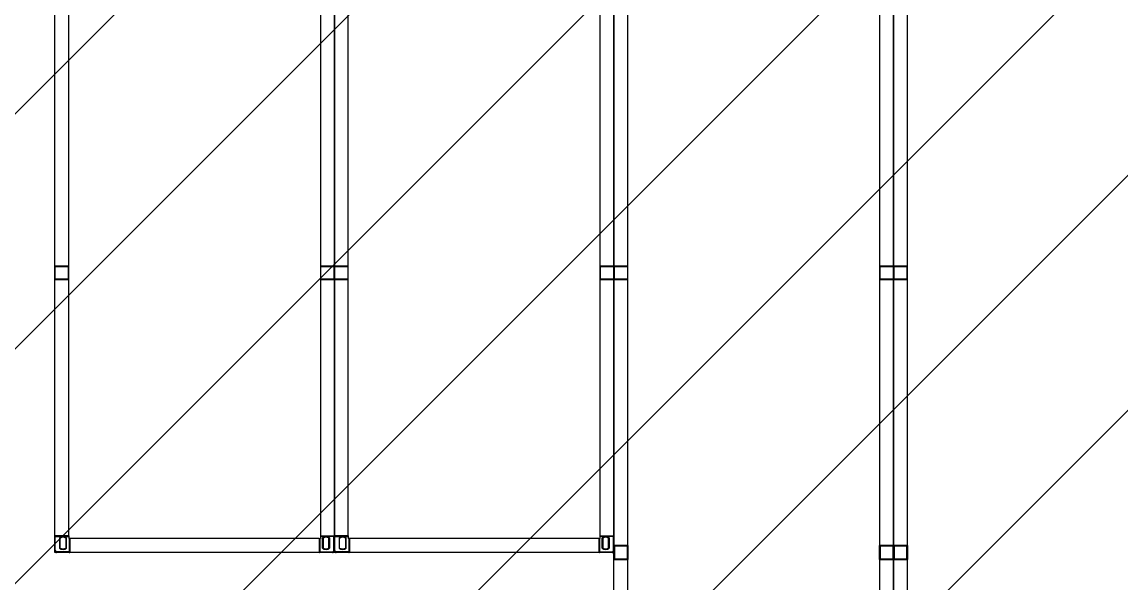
# Model space of a CAD drawing. Header units: millimetres. Extents: x 4133871 to 4440428, y -545651 to -495191.
# Drawn here: x 4199665 to 4200373, y -501463 to -501102 of the extents above; entities that cross this region are included whole.
import ezdxf

# ---------------------------------------------------------------- set-up
doc = ezdxf.new("R2010")
doc.units = ezdxf.units.MM
doc.header["$LTSCALE"] = 60
doc.layers.add('3', color=3, linetype='Continuous')

# ---------------------------------------------------------------- blocks, each defined once
blk = doc.blocks.new('KEY PLAN_NEW')
at = {"color": 253}
for p, q in [((-1220.86, -1848.38), (-1220.86, -1495.5)), ((-1166.86, -1495.5), (-1166.86, -1848.38)), ((-1160.86, -1848.38), (-1160.86, -1495.5)), ((-1340.86, -1728.38), (-1340.86, -1615.5)), ((-1286.86, -1615.5), (-1286.86, -1728.38)), ((-1280.86, -1728.38), (-1280.86, -1615.5)), ((-1226.86, -1615.5), (-1226.86, -1728.38)), ((-1343.86, -1670.44), (-1340.86, -1670.44)), ((-1343.86, -1670.44), (-1343.86, -1673.44)), ((-1343.74, -1673.32), (-1343.74, -1670.56)), ((-1343.74, -1673.32), (-1343.74, -1670.56)), ((-1343.74, -1670.56), (-1340.98, -1670.56)), ((-1340.98, -1670.56), (-1340.98, -1673.32)), ((-1340.86, -1673.44), (-1340.86, -1670.44)), ((-1286.86, -1670.44), (-1283.86, -1670.44)), ((-1286.86, -1670.44), (-1286.86, -1673.44)), ((-1286.74, -1673.32), (-1286.74, -1670.56)), ((-1286.74, -1673.32), (-1286.74, -1670.56)), ((-1286.74, -1670.56), (-1283.98, -1670.56)), ((-1283.98, -1670.56), (-1283.98, -1673.32)), ((-1283.86, -1670.44), (-1283.86, -1673.44)), ((-1283.86, -1670.44), (-1280.86, -1670.44)), ((-1283.74, -1673.32), (-1283.74, -1670.56)), ((-1283.74, -1670.56), (-1280.98, -1670.56)), ((-1280.98, -1670.56), (-1280.98, -1673.32)), ((-1280.98, -1670.56), (-1280.98, -1673.32)), ((-1280.86, -1673.44), (-1280.86, -1670.44)), ((-1226.86, -1670.44), (-1226.86, -1673.44)), ((-1226.86, -1670.44), (-1223.86, -1670.44)), ((-1226.74, -1673.32), (-1226.74, -1670.56)), ((-1226.74, -1670.56), (-1223.98, -1670.56)), ((-1223.98, -1670.56), (-1223.98, -1673.32)), ((-1223.98, -1670.56), (-1223.98, -1673.32)), ((-1223.86, -1673.44), (-1223.86, -1670.44)), ((-1223.86, -1670.44), (-1223.86, -1673.44)), ((-1223.86, -1670.44), (-1220.86, -1670.44)), ((-1223.74, -1673.32), (-1223.74, -1670.56)), ((-1223.74, -1670.56), (-1220.98, -1670.56)), ((-1220.98, -1670.56), (-1220.98, -1673.32)), ((-1220.98, -1670.56), (-1220.98, -1673.32)), ((-1220.86, -1673.44), (-1220.86, -1670.44)), ((-1166.86, -1670.44), (-1166.86, -1673.44)), ((-1166.86, -1670.44), (-1163.86, -1670.44)), ((-1166.74, -1673.32), (-1166.74, -1670.56)), ((-1166.74, -1670.56), (-1163.98, -1670.56)), ((-1163.98, -1670.56), (-1163.98, -1673.32)), ((-1163.98, -1670.56), (-1163.98, -1673.32)), ((-1163.86, -1673.44), (-1163.86, -1670.44)), ((-1163.86, -1670.44), (-1163.86, -1673.44)), ((-1163.86, -1670.44), (-1160.86, -1670.44)), ((-1163.74, -1673.32), (-1163.74, -1670.56)), ((-1163.74, -1670.56), (-1160.98, -1670.56)), ((-1160.98, -1670.56), (-1160.98, -1673.32)), ((-1160.98, -1670.56), (-1160.98, -1673.32)), ((-1160.86, -1673.44), (-1160.86, -1670.44)), ((-1340.86, -1673.44), (-1343.86, -1673.44)), ((-1340.98, -1673.32), (-1343.74, -1673.32)), ((-1283.86, -1673.44), (-1286.86, -1673.44)), ((-1283.98, -1673.32), (-1286.74, -1673.32)), ((-1280.86, -1673.44), (-1283.86, -1673.44)), ((-1280.98, -1673.32), (-1283.74, -1673.32)), ((-1223.86, -1673.44), (-1226.86, -1673.44)), ((-1223.98, -1673.32), (-1226.74, -1673.32)), ((-1220.86, -1673.44), (-1223.86, -1673.44)), ((-1220.98, -1673.32), (-1223.74, -1673.32)), ((-1163.86, -1673.44), (-1166.86, -1673.44)), ((-1163.98, -1673.32), (-1166.74, -1673.32)), ((-1160.86, -1673.44), (-1163.86, -1673.44)), ((-1160.98, -1673.32), (-1163.74, -1673.32)), ((-1340.86, -1728.38), (-1340.86, -1728.94)), ((-1286.86, -1728.38), (-1286.86, -1728.94)), ((-1280.86, -1728.38), (-1280.86, -1728.94)), ((-1226.86, -1728.38), (-1226.86, -1728.94)), ((-1340.62, -1728.94), (-1340.86, -1728.94)), ((-1287.1, -1728.94), (-1340.62, -1728.94)), ((-1287.1, -1728.94), (-1286.86, -1728.94)), ((-1280.62, -1728.94), (-1280.86, -1728.94)), ((-1227.1, -1728.94), (-1280.62, -1728.94)), ((-1227.1, -1728.94), (-1226.86, -1728.94)), ((-1223.86, -1733.44), (-1223.86, -1730.44)), ((-1220.86, -1730.44), (-1223.86, -1730.44)), ((-1220.98, -1730.56), (-1223.74, -1730.56)), ((-1223.74, -1730.56), (-1223.74, -1733.32)), ((-1220.98, -1733.32), (-1220.98, -1730.56)), ((-1220.98, -1733.32), (-1220.98, -1730.56)), ((-1220.86, -1730.44), (-1220.86, -1733.44)), ((-1166.86, -1733.44), (-1166.86, -1730.44)), ((-1163.86, -1730.44), (-1166.86, -1730.44)), ((-1163.98, -1730.56), (-1166.74, -1730.56)), ((-1166.74, -1730.56), (-1166.74, -1733.32)), ((-1163.98, -1733.32), (-1163.98, -1730.56)), ((-1163.98, -1733.32), (-1163.98, -1730.56)), ((-1163.86, -1730.44), (-1163.86, -1733.44)), ((-1163.86, -1733.44), (-1163.86, -1730.44)), ((-1160.86, -1730.44), (-1163.86, -1730.44)), ((-1160.98, -1730.56), (-1163.74, -1730.56)), ((-1163.74, -1730.56), (-1163.74, -1733.32)), ((-1160.98, -1733.32), (-1160.98, -1730.56)), ((-1160.98, -1733.32), (-1160.98, -1730.56)), ((-1160.86, -1730.44), (-1160.86, -1733.44)), ((-1223.74, -1733.32), (-1220.98, -1733.32)), ((-1166.74, -1733.32), (-1163.98, -1733.32)), ((-1163.74, -1733.32), (-1160.98, -1733.32)), ((-1223.86, -1733.44), (-1220.86, -1733.44)), ((-1166.86, -1733.44), (-1163.86, -1733.44)), ((-1163.86, -1733.44), (-1160.86, -1733.44))]:
    blk.add_line(p, q, dxfattribs=at)
at = {"color": 253, "linetype": 'Continuous'}
for p, q in [((-1340.86, -1728.38), (-1343.86, -1728.38)), ((-1343.74, -1728.5), (-1343.86, -1728.5)), ((-1343.74, -1728.38), (-1343.74, -1728.5)), ((-1343.74, -1728.5), (-1340.86, -1728.5)), ((-1343.74, -1731.53), (-1343.74, -1728.5)), ((-1286.86, -1728.38), (-1283.86, -1728.38)), ((-1283.98, -1728.5), (-1286.86, -1728.5)), ((-1283.98, -1728.38), (-1283.98, -1728.5)), ((-1283.98, -1728.5), (-1283.86, -1728.5)), ((-1283.98, -1731.53), (-1283.98, -1728.5)), ((-1280.86, -1728.38), (-1283.86, -1728.38)), ((-1283.74, -1728.5), (-1283.86, -1728.5)), ((-1283.74, -1728.38), (-1283.74, -1728.5)), ((-1283.74, -1728.5), (-1280.86, -1728.5)), ((-1283.74, -1731.53), (-1283.74, -1728.5)), ((-1226.86, -1728.38), (-1223.86, -1728.38)), ((-1223.98, -1728.5), (-1226.86, -1728.5)), ((-1223.98, -1728.38), (-1223.98, -1728.5)), ((-1223.98, -1728.5), (-1223.86, -1728.5)), ((-1223.98, -1731.53), (-1223.98, -1728.5)), ((-1342.84, -1728.78), (-1342.84, -1731.04)), ((-1342.72, -1730.98), (-1342.72, -1728.85)), ((-1341.45, -1728.85), (-1341.45, -1730.98)), ((-1341.33, -1731.04), (-1341.33, -1728.78)), ((-1340.74, -1728.94), (-1340.74, -1731.82)), ((-1340.62, -1728.94), (-1340.62, -1731.94)), ((-1287.1, -1728.94), (-1287.1, -1731.94)), ((-1286.98, -1728.94), (-1286.98, -1731.82)), ((-1286.4, -1731.04), (-1286.4, -1728.78)), ((-1286.28, -1728.85), (-1286.28, -1730.98)), ((-1285.01, -1730.98), (-1285.01, -1728.85)), ((-1284.89, -1728.78), (-1284.89, -1731.04)), ((-1282.84, -1728.78), (-1282.84, -1731.04)), ((-1282.72, -1730.98), (-1282.72, -1728.85)), ((-1281.45, -1728.85), (-1281.45, -1730.98)), ((-1281.33, -1731.04), (-1281.33, -1728.78)), ((-1280.74, -1728.94), (-1280.74, -1731.82)), ((-1280.62, -1728.94), (-1280.62, -1731.94)), ((-1227.1, -1728.94), (-1227.1, -1731.94)), ((-1226.98, -1728.94), (-1226.98, -1731.82)), ((-1226.4, -1731.04), (-1226.4, -1728.78)), ((-1226.28, -1728.85), (-1226.28, -1730.98)), ((-1225.01, -1730.98), (-1225.01, -1728.85)), ((-1224.89, -1728.78), (-1224.89, -1731.04)), ((-1343.74, -1731.53), (-1343.86, -1731.53)), ((-1343.74, -1731.82), (-1343.74, -1731.82)), ((-1343.74, -1731.82), (-1343.74, -1731.82)), ((-1343.45, -1731.82), (-1343.45, -1731.94)), ((-1340.74, -1731.82), (-1343.45, -1731.82)), ((-1340.74, -1731.94), (-1340.74, -1731.82)), ((-1340.62, -1731.82), (-1340.74, -1731.82)), ((-1287.1, -1731.82), (-1286.98, -1731.82)), ((-1286.98, -1731.94), (-1286.98, -1731.82)), ((-1286.98, -1731.82), (-1284.27, -1731.82)), ((-1284.27, -1731.82), (-1284.27, -1731.94)), ((-1283.98, -1731.53), (-1283.86, -1731.53)), ((-1283.98, -1731.82), (-1283.98, -1731.82)), ((-1283.98, -1731.82), (-1283.98, -1731.82)), ((-1283.74, -1731.53), (-1283.86, -1731.53)), ((-1283.74, -1731.82), (-1283.74, -1731.82)), ((-1283.74, -1731.82), (-1283.74, -1731.82)), ((-1283.45, -1731.82), (-1283.45, -1731.94)), ((-1280.74, -1731.82), (-1283.45, -1731.82)), ((-1280.74, -1731.94), (-1280.74, -1731.82)), ((-1280.62, -1731.82), (-1280.74, -1731.82)), ((-1227.1, -1731.82), (-1226.98, -1731.82)), ((-1226.98, -1731.94), (-1226.98, -1731.82)), ((-1226.98, -1731.82), (-1224.27, -1731.82)), ((-1224.27, -1731.82), (-1224.27, -1731.94)), ((-1223.98, -1731.53), (-1223.86, -1731.53)), ((-1223.98, -1731.82), (-1223.98, -1731.82)), ((-1223.98, -1731.82), (-1223.98, -1731.82))]:
    blk.add_line(p, q, dxfattribs=at)
at = {"color": 253}
for points in [[(-1223.86, -1491.94), (-1163.86, -1491.94), (-1163.86, -1851.94), (-1223.86, -1851.94)], [(-1163.86, -1491.94), (-1103.86, -1491.94), (-1103.86, -1851.94), (-1163.86, -1851.94)], [(-1283.86, -1731.94), (-1343.86, -1731.94), (-1343.86, -1611.94), (-1283.86, -1611.94)], [(-1283.86, -1611.94), (-1223.86, -1611.94), (-1223.86, -1731.94), (-1283.86, -1731.94)]]:
    blk.add_lwpolyline(points, close=True, dxfattribs=at)
at = {"color": 253, "linetype": 'Continuous'}
for centre, radius, start, end in [((-1343.74, -1728.5), 0.12, 90, 180), ((-1342.08, -1729.91), 1.36, 56.2792, 123.7208), ((-1342.08, -1729.91), 1.24, 59.1964, 120.8036), ((-1285.64, -1729.91), 1.36, 56.2792, 123.7208), ((-1285.64, -1729.91), 1.24, 59.1964, 120.8036), ((-1283.98, -1728.5), 0.12, 0, 90), ((-1283.74, -1728.5), 0.12, 90, 180), ((-1282.08, -1729.91), 1.36, 56.2792, 123.7208), ((-1282.08, -1729.91), 1.24, 59.1964, 120.8036), ((-1225.64, -1729.91), 1.36, 56.2792, 123.7208), ((-1225.64, -1729.91), 1.24, 59.1964, 120.8036), ((-1223.98, -1728.5), 0.12, 0, 90), ((-1342.08, -1729.91), 1.24, 239.1964, 300.8036), ((-1285.64, -1729.91), 1.24, 239.1964, 300.8036), ((-1282.08, -1729.91), 1.24, 239.1964, 300.8036), ((-1225.64, -1729.91), 1.24, 239.1964, 300.8036), ((-1343.45, -1731.53), 0.41, 180, 270), ((-1343.45, -1731.53), 0.29, 180, 270), ((-1342.08, -1729.91), 1.36, 236.2792, 303.7208), ((-1340.74, -1731.82), 0.12, 270, 0), ((-1286.98, -1731.82), 0.12, 180, 270), ((-1285.64, -1729.91), 1.36, 236.2792, 303.7208), ((-1284.27, -1731.53), 0.41, 270, 0), ((-1284.27, -1731.53), 0.29, 270, 0), ((-1283.45, -1731.53), 0.41, 180, 270), ((-1283.45, -1731.53), 0.29, 180, 270), ((-1282.08, -1729.91), 1.36, 236.2792, 303.7208), ((-1280.74, -1731.82), 0.12, 270, 0), ((-1226.98, -1731.82), 0.12, 180, 270), ((-1225.64, -1729.91), 1.36, 236.2792, 303.7208), ((-1224.27, -1731.53), 0.41, 270, 0), ((-1224.27, -1731.53), 0.29, 270, 0)]:
    blk.add_arc(centre, radius, start, end, dxfattribs=at)
for points, knots in [([(-1342.84, -1728.78), (-1342.84, -1728.78, 46), (-1342.84, -1728.78, 46), (-1342.83, -1728.78, 46), (-1342.83, -1728.78, 46), (-1342.83, -1728.78, 46), (-1342.83, -1728.79, 46), (-1342.83, -1728.79, 46), (-1342.82, -1728.79, 46), (-1342.82, -1728.79, 46), (-1342.81, -1728.8, 46), (-1342.81, -1728.8, 46), (-1342.8, -1728.8, 46), (-1342.8, -1728.8, 46), (-1342.8, -1728.8, 46), (-1342.8, -1728.8, 46), (-1342.79, -1728.81, 46), (-1342.79, -1728.81, 46), (-1342.79, -1728.81, 46), (-1342.79, -1728.81, 46), (-1342.78, -1728.81, 46), (-1342.78, -1728.82, 46), (-1342.77, -1728.82, 46), (-1342.77, -1728.82, 46), (-1342.76, -1728.82, 46), (-1342.76, -1728.82, 46), (-1342.76, -1728.82, 46), (-1342.76, -1728.82, 46), (-1342.76, -1728.83, 46), (-1342.76, -1728.83, 46), (-1342.75, -1728.83, 46), (-1342.75, -1728.83, 46), (-1342.74, -1728.83, 46), (-1342.74, -1728.83, 46), (-1342.74, -1728.84, 46), (-1342.74, -1728.84, 46), (-1342.74, -1728.84, 46), (-1342.74, -1728.84, 46), (-1342.73, -1728.84, 46), (-1342.73, -1728.84, 46), (-1342.73, -1728.84, 46), (-1342.73, -1728.84, 46), (-1342.73, -1728.84, 46), (-1342.72, -1728.84, 46), (-1342.72, -1728.85, 46), (-1342.72, -1728.85, 46), (-1342.72, -1728.85, 46), (-1342.72, -1728.85, 46), (-1342.72, -1728.85, 46), (-1342.72, -1728.85, 46), (-1342.72, -1728.85, 46), (-1342.72, -1728.85, 46), (-1342.72, -1728.85, 46), (-1342.72, -1728.85, 46)], [0, 0, 0, 0, 0.00782, 0.00782, 0.015639, 0.031279, 0.031279, 0.062557, 0.062557, 0.125114, 0.125114, 0.187671, 0.187671, 0.21895, 0.21895, 0.234589, 0.234589, 0.250228, 0.250228, 0.312785, 0.312785, 0.375342, 0.375342, 0.437899, 0.437899, 0.453538, 0.453538, 0.469178, 0.469178, 0.500456, 0.500456, 0.563013, 0.563013, 0.62557, 0.62557, 0.641209, 0.641209, 0.656849, 0.656849, 0.688127, 0.688127, 0.750684, 0.750684, 0.813241, 0.813241, 0.828881, 0.828881, 0.84452, 0.84452, 0.875798, 0.875798, 0.938355, 1, 1, 1, 1]), ([(-1342.84, -1731.04), (-1342.84, -1731.04, 46), (-1342.84, -1731.04, 46), (-1342.83, -1731.04, 46), (-1342.83, -1731.04, 46), (-1342.83, -1731.04, 46), (-1342.83, -1731.04, 46), (-1342.83, -1731.04, 46), (-1342.82, -1731.04, 46), (-1342.82, -1731.03, 46), (-1342.81, -1731.03, 46), (-1342.81, -1731.03, 46), (-1342.8, -1731.03, 46), (-1342.8, -1731.03, 46), (-1342.8, -1731.02, 46), (-1342.8, -1731.02, 46), (-1342.79, -1731.02, 46), (-1342.79, -1731.02, 46), (-1342.79, -1731.02, 46), (-1342.79, -1731.02, 46), (-1342.78, -1731.01, 46), (-1342.78, -1731.01, 46), (-1342.77, -1731.01, 46), (-1342.77, -1731.01, 46), (-1342.76, -1731, 46), (-1342.76, -1731, 46), (-1342.76, -1731, 46), (-1342.76, -1731, 46), (-1342.76, -1731, 46), (-1342.76, -1731, 46), (-1342.75, -1731, 46), (-1342.75, -1731, 46), (-1342.74, -1730.99, 46), (-1342.74, -1730.99, 46), (-1342.74, -1730.99, 46), (-1342.74, -1730.99, 46), (-1342.74, -1730.99, 46), (-1342.74, -1730.99, 46), (-1342.73, -1730.99, 46), (-1342.73, -1730.99, 46), (-1342.73, -1730.99, 46), (-1342.73, -1730.99, 46), (-1342.73, -1730.98, 46), (-1342.72, -1730.98, 46), (-1342.72, -1730.98, 46), (-1342.72, -1730.98, 46), (-1342.72, -1730.98, 46), (-1342.72, -1730.98, 46), (-1342.72, -1730.98, 46), (-1342.72, -1730.98, 46), (-1342.72, -1730.98, 46), (-1342.72, -1730.98, 46), (-1342.72, -1730.98, 46), (-1342.72, -1730.98, 46)], [0, 0, 0, 0, 0.00782, 0.00782, 0.015639, 0.031279, 0.031279, 0.062557, 0.062557, 0.125114, 0.125114, 0.187671, 0.187671, 0.21895, 0.21895, 0.234589, 0.234589, 0.250228, 0.250228, 0.312785, 0.312785, 0.375342, 0.375342, 0.437899, 0.437899, 0.453538, 0.453538, 0.469178, 0.469178, 0.500456, 0.500456, 0.563013, 0.563013, 0.62557, 0.62557, 0.641209, 0.641209, 0.656849, 0.656849, 0.688127, 0.688127, 0.750684, 0.750684, 0.813241, 0.813241, 0.828881, 0.828881, 0.84452, 0.84452, 0.875798, 0.875798, 0.938355, 1, 1, 1, 1]), ([(-1341.45, -1728.85), (-1341.45, -1728.85, 46), (-1341.45, -1728.85, 46), (-1341.45, -1728.85, 46), (-1341.44, -1728.85, 46), (-1341.44, -1728.85, 46), (-1341.44, -1728.85, 46), (-1341.44, -1728.85, 46), (-1341.44, -1728.85, 46), (-1341.44, -1728.85, 46), (-1341.44, -1728.84, 46), (-1341.44, -1728.84, 46), (-1341.43, -1728.84, 46), (-1341.43, -1728.84, 46), (-1341.43, -1728.84, 46), (-1341.43, -1728.84, 46), (-1341.43, -1728.84, 46), (-1341.43, -1728.84, 46), (-1341.43, -1728.84, 46), (-1341.43, -1728.84, 46), (-1341.42, -1728.83, 46), (-1341.42, -1728.83, 46), (-1341.41, -1728.83, 46), (-1341.41, -1728.83, 46), (-1341.41, -1728.83, 46), (-1341.41, -1728.83, 46), (-1341.4, -1728.82, 46), (-1341.4, -1728.82, 46), (-1341.4, -1728.82, 46), (-1341.4, -1728.82, 46), (-1341.4, -1728.82, 46), (-1341.39, -1728.82, 46), (-1341.39, -1728.82, 46), (-1341.38, -1728.81, 46), (-1341.38, -1728.81, 46), (-1341.37, -1728.81, 46), (-1341.37, -1728.81, 46), (-1341.37, -1728.81, 46), (-1341.37, -1728.8, 46), (-1341.37, -1728.8, 46), (-1341.36, -1728.8, 46), (-1341.36, -1728.8, 46), (-1341.36, -1728.8, 46), (-1341.35, -1728.8, 46), (-1341.35, -1728.79, 46), (-1341.34, -1728.79, 46), (-1341.34, -1728.79, 46), (-1341.33, -1728.79, 46), (-1341.33, -1728.78, 46), (-1341.33, -1728.78, 46), (-1341.33, -1728.78, 46), (-1341.33, -1728.78, 46), (-1341.33, -1728.78, 46), (-1341.33, -1728.78, 46)], [0, 0, 0, 0, 0.06206, 0.12459, 0.12459, 0.155854, 0.155854, 0.171487, 0.171487, 0.187119, 0.187119, 0.249648, 0.249648, 0.312178, 0.312178, 0.343442, 0.343442, 0.359075, 0.359075, 0.374707, 0.374707, 0.437236, 0.437236, 0.499766, 0.499766, 0.53103, 0.53103, 0.546663, 0.546663, 0.562295, 0.562295, 0.624824, 0.624824, 0.687353, 0.687353, 0.749883, 0.749883, 0.765515, 0.765515, 0.781147, 0.781147, 0.812412, 0.812412, 0.874941, 0.874941, 0.937471, 0.937471, 0.968735, 0.968735, 0.984368, 0.992184, 0.992184, 1, 1, 1, 1]), ([(-1341.45, -1730.98), (-1341.45, -1730.98, 46), (-1341.45, -1730.98, 46), (-1341.45, -1730.98, 46), (-1341.44, -1730.98, 46), (-1341.44, -1730.98, 46), (-1341.44, -1730.98, 46), (-1341.44, -1730.98, 46), (-1341.44, -1730.98, 46), (-1341.44, -1730.98, 46), (-1341.44, -1730.98, 46), (-1341.44, -1730.98, 46), (-1341.43, -1730.99, 46), (-1341.43, -1730.99, 46), (-1341.43, -1730.99, 46), (-1341.43, -1730.99, 46), (-1341.43, -1730.99, 46), (-1341.43, -1730.99, 46), (-1341.43, -1730.99, 46), (-1341.43, -1730.99, 46), (-1341.42, -1730.99, 46), (-1341.42, -1730.99, 46), (-1341.41, -1731, 46), (-1341.41, -1731, 46), (-1341.41, -1731, 46), (-1341.41, -1731, 46), (-1341.4, -1731, 46), (-1341.4, -1731, 46), (-1341.4, -1731, 46), (-1341.4, -1731, 46), (-1341.4, -1731.01, 46), (-1341.39, -1731.01, 46), (-1341.39, -1731.01, 46), (-1341.38, -1731.01, 46), (-1341.38, -1731.02, 46), (-1341.37, -1731.02, 46), (-1341.37, -1731.02, 46), (-1341.37, -1731.02, 46), (-1341.37, -1731.02, 46), (-1341.37, -1731.02, 46), (-1341.36, -1731.03, 46), (-1341.36, -1731.03, 46), (-1341.36, -1731.03, 46), (-1341.35, -1731.03, 46), (-1341.35, -1731.03, 46), (-1341.34, -1731.04, 46), (-1341.34, -1731.04, 46), (-1341.33, -1731.04, 46), (-1341.33, -1731.04, 46), (-1341.33, -1731.04, 46), (-1341.33, -1731.04, 46), (-1341.33, -1731.04, 46), (-1341.33, -1731.04, 46), (-1341.33, -1731.04, 46)], [0, 0, 0, 0, 0.06206, 0.12459, 0.12459, 0.155854, 0.155854, 0.171487, 0.171487, 0.187119, 0.187119, 0.249648, 0.249648, 0.312178, 0.312178, 0.343442, 0.343442, 0.359075, 0.359075, 0.374707, 0.374707, 0.437236, 0.437236, 0.499766, 0.499766, 0.53103, 0.53103, 0.546663, 0.546663, 0.562295, 0.562295, 0.624824, 0.624824, 0.687353, 0.687353, 0.749883, 0.749883, 0.765515, 0.765515, 0.781147, 0.781147, 0.812412, 0.812412, 0.874941, 0.874941, 0.937471, 0.937471, 0.968735, 0.968735, 0.984368, 0.992184, 0.992184, 1, 1, 1, 1]), ([(-1286.28, -1728.85), (-1286.28, -1728.85, 46), (-1286.28, -1728.85, 46), (-1286.28, -1728.85, 46), (-1286.28, -1728.85, 46), (-1286.28, -1728.85, 46), (-1286.28, -1728.85, 46), (-1286.28, -1728.85, 46), (-1286.28, -1728.85, 46), (-1286.28, -1728.85, 46), (-1286.28, -1728.84, 46), (-1286.29, -1728.84, 46), (-1286.29, -1728.84, 46), (-1286.29, -1728.84, 46), (-1286.29, -1728.84, 46), (-1286.29, -1728.84, 46), (-1286.3, -1728.84, 46), (-1286.3, -1728.84, 46), (-1286.3, -1728.84, 46), (-1286.3, -1728.84, 46), (-1286.3, -1728.83, 46), (-1286.3, -1728.83, 46), (-1286.31, -1728.83, 46), (-1286.31, -1728.83, 46), (-1286.32, -1728.83, 46), (-1286.32, -1728.83, 46), (-1286.32, -1728.82, 46), (-1286.32, -1728.82, 46), (-1286.32, -1728.82, 46), (-1286.32, -1728.82, 46), (-1286.33, -1728.82, 46), (-1286.33, -1728.82, 46), (-1286.34, -1728.82, 46), (-1286.34, -1728.81, 46), (-1286.35, -1728.81, 46), (-1286.35, -1728.81, 46), (-1286.35, -1728.81, 46), (-1286.35, -1728.81, 46), (-1286.36, -1728.8, 46), (-1286.36, -1728.8, 46), (-1286.36, -1728.8, 46), (-1286.36, -1728.8, 46), (-1286.37, -1728.8, 46), (-1286.37, -1728.8, 46), (-1286.38, -1728.79, 46), (-1286.38, -1728.79, 46), (-1286.39, -1728.79, 46), (-1286.39, -1728.79, 46), (-1286.39, -1728.78, 46), (-1286.39, -1728.78, 46), (-1286.39, -1728.78, 46), (-1286.4, -1728.78, 46), (-1286.4, -1728.78, 46), (-1286.4, -1728.78, 46)], [0, 0, 0, 0, 0.06206, 0.12459, 0.12459, 0.155854, 0.155854, 0.171487, 0.171487, 0.187119, 0.187119, 0.249648, 0.249648, 0.312178, 0.312178, 0.343442, 0.343442, 0.359075, 0.359075, 0.374707, 0.374707, 0.437236, 0.437236, 0.499766, 0.499766, 0.53103, 0.53103, 0.546663, 0.546663, 0.562295, 0.562295, 0.624824, 0.624824, 0.687353, 0.687353, 0.749883, 0.749883, 0.765515, 0.765515, 0.781147, 0.781147, 0.812412, 0.812412, 0.874941, 0.874941, 0.937471, 0.937471, 0.968735, 0.968735, 0.984368, 0.992184, 0.992184, 1, 1, 1, 1]), ([(-1286.28, -1730.98), (-1286.28, -1730.98, 46), (-1286.28, -1730.98, 46), (-1286.28, -1730.98, 46), (-1286.28, -1730.98, 46), (-1286.28, -1730.98, 46), (-1286.28, -1730.98, 46), (-1286.28, -1730.98, 46), (-1286.28, -1730.98, 46), (-1286.28, -1730.98, 46), (-1286.28, -1730.98, 46), (-1286.29, -1730.98, 46), (-1286.29, -1730.99, 46), (-1286.29, -1730.99, 46), (-1286.29, -1730.99, 46), (-1286.29, -1730.99, 46), (-1286.3, -1730.99, 46), (-1286.3, -1730.99, 46), (-1286.3, -1730.99, 46), (-1286.3, -1730.99, 46), (-1286.3, -1730.99, 46), (-1286.3, -1730.99, 46), (-1286.31, -1731, 46), (-1286.31, -1731, 46), (-1286.32, -1731, 46), (-1286.32, -1731, 46), (-1286.32, -1731, 46), (-1286.32, -1731, 46), (-1286.32, -1731, 46), (-1286.32, -1731, 46), (-1286.33, -1731.01, 46), (-1286.33, -1731.01, 46), (-1286.34, -1731.01, 46), (-1286.34, -1731.01, 46), (-1286.35, -1731.02, 46), (-1286.35, -1731.02, 46), (-1286.35, -1731.02, 46), (-1286.35, -1731.02, 46), (-1286.36, -1731.02, 46), (-1286.36, -1731.02, 46), (-1286.36, -1731.03, 46), (-1286.36, -1731.03, 46), (-1286.37, -1731.03, 46), (-1286.37, -1731.03, 46), (-1286.38, -1731.03, 46), (-1286.38, -1731.04, 46), (-1286.39, -1731.04, 46), (-1286.39, -1731.04, 46), (-1286.39, -1731.04, 46), (-1286.39, -1731.04, 46), (-1286.39, -1731.04, 46), (-1286.4, -1731.04, 46), (-1286.4, -1731.04, 46), (-1286.4, -1731.04, 46)], [0, 0, 0, 0, 0.06206, 0.12459, 0.12459, 0.155854, 0.155854, 0.171487, 0.171487, 0.187119, 0.187119, 0.249648, 0.249648, 0.312178, 0.312178, 0.343442, 0.343442, 0.359075, 0.359075, 0.374707, 0.374707, 0.437236, 0.437236, 0.499766, 0.499766, 0.53103, 0.53103, 0.546663, 0.546663, 0.562295, 0.562295, 0.624824, 0.624824, 0.687353, 0.687353, 0.749883, 0.749883, 0.765515, 0.765515, 0.781147, 0.781147, 0.812412, 0.812412, 0.874941, 0.874941, 0.937471, 0.937471, 0.968735, 0.968735, 0.984368, 0.992184, 0.992184, 1, 1, 1, 1]), ([(-1284.89, -1728.78), (-1284.89, -1728.78, 46), (-1284.89, -1728.78, 46), (-1284.89, -1728.78, 46), (-1284.89, -1728.78, 46), (-1284.89, -1728.78, 46), (-1284.89, -1728.79, 46), (-1284.9, -1728.79, 46), (-1284.9, -1728.79, 46), (-1284.91, -1728.79, 46), (-1284.91, -1728.8, 46), (-1284.92, -1728.8, 46), (-1284.92, -1728.8, 46), (-1284.92, -1728.8, 46), (-1284.93, -1728.8, 46), (-1284.93, -1728.8, 46), (-1284.93, -1728.81, 46), (-1284.93, -1728.81, 46), (-1284.93, -1728.81, 46), (-1284.94, -1728.81, 46), (-1284.94, -1728.81, 46), (-1284.95, -1728.82, 46), (-1284.95, -1728.82, 46), (-1284.96, -1728.82, 46), (-1284.96, -1728.82, 46), (-1284.96, -1728.82, 46), (-1284.96, -1728.82, 46), (-1284.96, -1728.82, 46), (-1284.97, -1728.83, 46), (-1284.97, -1728.83, 46), (-1284.97, -1728.83, 46), (-1284.97, -1728.83, 46), (-1284.98, -1728.83, 46), (-1284.98, -1728.83, 46), (-1284.99, -1728.84, 46), (-1284.99, -1728.84, 46), (-1284.99, -1728.84, 46), (-1284.99, -1728.84, 46), (-1284.99, -1728.84, 46), (-1284.99, -1728.84, 46), (-1284.99, -1728.84, 46), (-1284.99, -1728.84, 46), (-1285, -1728.84, 46), (-1285, -1728.84, 46), (-1285, -1728.85, 46), (-1285, -1728.85, 46), (-1285, -1728.85, 46), (-1285, -1728.85, 46), (-1285, -1728.85, 46), (-1285, -1728.85, 46), (-1285.01, -1728.85, 46), (-1285.01, -1728.85, 46), (-1285.01, -1728.85, 46), (-1285.01, -1728.85, 46)], [0, 0, 0, 0, 0.00782, 0.00782, 0.015639, 0.031279, 0.031279, 0.062557, 0.062557, 0.125114, 0.125114, 0.187671, 0.187671, 0.21895, 0.21895, 0.234589, 0.234589, 0.250228, 0.250228, 0.312785, 0.312785, 0.375342, 0.375342, 0.437899, 0.437899, 0.453538, 0.453538, 0.469178, 0.469178, 0.500456, 0.500456, 0.563013, 0.563013, 0.62557, 0.62557, 0.641209, 0.641209, 0.656849, 0.656849, 0.688127, 0.688127, 0.750684, 0.750684, 0.813241, 0.813241, 0.828881, 0.828881, 0.84452, 0.84452, 0.875798, 0.875798, 0.938355, 1, 1, 1, 1]), ([(-1284.89, -1731.04), (-1284.89, -1731.04, 46), (-1284.89, -1731.04, 46), (-1284.89, -1731.04, 46), (-1284.89, -1731.04, 46), (-1284.89, -1731.04, 46), (-1284.89, -1731.04, 46), (-1284.9, -1731.04, 46), (-1284.9, -1731.04, 46), (-1284.91, -1731.03, 46), (-1284.91, -1731.03, 46), (-1284.92, -1731.03, 46), (-1284.92, -1731.03, 46), (-1284.92, -1731.03, 46), (-1284.93, -1731.02, 46), (-1284.93, -1731.02, 46), (-1284.93, -1731.02, 46), (-1284.93, -1731.02, 46), (-1284.93, -1731.02, 46), (-1284.94, -1731.02, 46), (-1284.94, -1731.01, 46), (-1284.95, -1731.01, 46), (-1284.95, -1731.01, 46), (-1284.96, -1731.01, 46), (-1284.96, -1731, 46), (-1284.96, -1731, 46), (-1284.96, -1731, 46), (-1284.96, -1731, 46), (-1284.97, -1731, 46), (-1284.97, -1731, 46), (-1284.97, -1731, 46), (-1284.97, -1731, 46), (-1284.98, -1730.99, 46), (-1284.98, -1730.99, 46), (-1284.99, -1730.99, 46), (-1284.99, -1730.99, 46), (-1284.99, -1730.99, 46), (-1284.99, -1730.99, 46), (-1284.99, -1730.99, 46), (-1284.99, -1730.99, 46), (-1284.99, -1730.99, 46), (-1284.99, -1730.99, 46), (-1285, -1730.98, 46), (-1285, -1730.98, 46), (-1285, -1730.98, 46), (-1285, -1730.98, 46), (-1285, -1730.98, 46), (-1285, -1730.98, 46), (-1285, -1730.98, 46), (-1285, -1730.98, 46), (-1285.01, -1730.98, 46), (-1285.01, -1730.98, 46), (-1285.01, -1730.98, 46), (-1285.01, -1730.98, 46)], [0, 0, 0, 0, 0.00782, 0.00782, 0.015639, 0.031279, 0.031279, 0.062557, 0.062557, 0.125114, 0.125114, 0.187671, 0.187671, 0.21895, 0.21895, 0.234589, 0.234589, 0.250228, 0.250228, 0.312785, 0.312785, 0.375342, 0.375342, 0.437899, 0.437899, 0.453538, 0.453538, 0.469178, 0.469178, 0.500456, 0.500456, 0.563013, 0.563013, 0.62557, 0.62557, 0.641209, 0.641209, 0.656849, 0.656849, 0.688127, 0.688127, 0.750684, 0.750684, 0.813241, 0.813241, 0.828881, 0.828881, 0.84452, 0.84452, 0.875798, 0.875798, 0.938355, 1, 1, 1, 1]), ([(-1282.84, -1728.78), (-1282.84, -1728.78, 46), (-1282.84, -1728.78, 46), (-1282.83, -1728.78, 46), (-1282.83, -1728.78, 46), (-1282.83, -1728.78, 46), (-1282.83, -1728.79, 46), (-1282.83, -1728.79, 46), (-1282.82, -1728.79, 46), (-1282.82, -1728.79, 46), (-1282.81, -1728.8, 46), (-1282.81, -1728.8, 46), (-1282.8, -1728.8, 46), (-1282.8, -1728.8, 46), (-1282.8, -1728.8, 46), (-1282.8, -1728.8, 46), (-1282.79, -1728.81, 46), (-1282.79, -1728.81, 46), (-1282.79, -1728.81, 46), (-1282.79, -1728.81, 46), (-1282.78, -1728.81, 46), (-1282.78, -1728.82, 46), (-1282.77, -1728.82, 46), (-1282.77, -1728.82, 46), (-1282.76, -1728.82, 46), (-1282.76, -1728.82, 46), (-1282.76, -1728.82, 46), (-1282.76, -1728.82, 46), (-1282.76, -1728.83, 46), (-1282.76, -1728.83, 46), (-1282.75, -1728.83, 46), (-1282.75, -1728.83, 46), (-1282.74, -1728.83, 46), (-1282.74, -1728.83, 46), (-1282.74, -1728.84, 46), (-1282.74, -1728.84, 46), (-1282.74, -1728.84, 46), (-1282.74, -1728.84, 46), (-1282.73, -1728.84, 46), (-1282.73, -1728.84, 46), (-1282.73, -1728.84, 46), (-1282.73, -1728.84, 46), (-1282.73, -1728.84, 46), (-1282.72, -1728.84, 46), (-1282.72, -1728.85, 46), (-1282.72, -1728.85, 46), (-1282.72, -1728.85, 46), (-1282.72, -1728.85, 46), (-1282.72, -1728.85, 46), (-1282.72, -1728.85, 46), (-1282.72, -1728.85, 46), (-1282.72, -1728.85, 46), (-1282.72, -1728.85, 46), (-1282.72, -1728.85, 46)], [0, 0, 0, 0, 0.00782, 0.00782, 0.015639, 0.031279, 0.031279, 0.062557, 0.062557, 0.125114, 0.125114, 0.187671, 0.187671, 0.21895, 0.21895, 0.234589, 0.234589, 0.250228, 0.250228, 0.312785, 0.312785, 0.375342, 0.375342, 0.437899, 0.437899, 0.453538, 0.453538, 0.469178, 0.469178, 0.500456, 0.500456, 0.563013, 0.563013, 0.62557, 0.62557, 0.641209, 0.641209, 0.656849, 0.656849, 0.688127, 0.688127, 0.750684, 0.750684, 0.813241, 0.813241, 0.828881, 0.828881, 0.84452, 0.84452, 0.875798, 0.875798, 0.938355, 1, 1, 1, 1]), ([(-1282.84, -1731.04), (-1282.84, -1731.04, 46), (-1282.84, -1731.04, 46), (-1282.83, -1731.04, 46), (-1282.83, -1731.04, 46), (-1282.83, -1731.04, 46), (-1282.83, -1731.04, 46), (-1282.83, -1731.04, 46), (-1282.82, -1731.04, 46), (-1282.82, -1731.03, 46), (-1282.81, -1731.03, 46), (-1282.81, -1731.03, 46), (-1282.8, -1731.03, 46), (-1282.8, -1731.03, 46), (-1282.8, -1731.02, 46), (-1282.8, -1731.02, 46), (-1282.79, -1731.02, 46), (-1282.79, -1731.02, 46), (-1282.79, -1731.02, 46), (-1282.79, -1731.02, 46), (-1282.78, -1731.01, 46), (-1282.78, -1731.01, 46), (-1282.77, -1731.01, 46), (-1282.77, -1731.01, 46), (-1282.76, -1731, 46), (-1282.76, -1731, 46), (-1282.76, -1731, 46), (-1282.76, -1731, 46), (-1282.76, -1731, 46), (-1282.76, -1731, 46), (-1282.75, -1731, 46), (-1282.75, -1731, 46), (-1282.74, -1730.99, 46), (-1282.74, -1730.99, 46), (-1282.74, -1730.99, 46), (-1282.74, -1730.99, 46), (-1282.74, -1730.99, 46), (-1282.74, -1730.99, 46), (-1282.73, -1730.99, 46), (-1282.73, -1730.99, 46), (-1282.73, -1730.99, 46), (-1282.73, -1730.99, 46), (-1282.73, -1730.98, 46), (-1282.72, -1730.98, 46), (-1282.72, -1730.98, 46), (-1282.72, -1730.98, 46), (-1282.72, -1730.98, 46), (-1282.72, -1730.98, 46), (-1282.72, -1730.98, 46), (-1282.72, -1730.98, 46), (-1282.72, -1730.98, 46), (-1282.72, -1730.98, 46), (-1282.72, -1730.98, 46), (-1282.72, -1730.98, 46)], [0, 0, 0, 0, 0.00782, 0.00782, 0.015639, 0.031279, 0.031279, 0.062557, 0.062557, 0.125114, 0.125114, 0.187671, 0.187671, 0.21895, 0.21895, 0.234589, 0.234589, 0.250228, 0.250228, 0.312785, 0.312785, 0.375342, 0.375342, 0.437899, 0.437899, 0.453538, 0.453538, 0.469178, 0.469178, 0.500456, 0.500456, 0.563013, 0.563013, 0.62557, 0.62557, 0.641209, 0.641209, 0.656849, 0.656849, 0.688127, 0.688127, 0.750684, 0.750684, 0.813241, 0.813241, 0.828881, 0.828881, 0.84452, 0.84452, 0.875798, 0.875798, 0.938355, 1, 1, 1, 1]), ([(-1281.45, -1728.85), (-1281.45, -1728.85, 46), (-1281.45, -1728.85, 46), (-1281.45, -1728.85, 46), (-1281.44, -1728.85, 46), (-1281.44, -1728.85, 46), (-1281.44, -1728.85, 46), (-1281.44, -1728.85, 46), (-1281.44, -1728.85, 46), (-1281.44, -1728.85, 46), (-1281.44, -1728.84, 46), (-1281.44, -1728.84, 46), (-1281.43, -1728.84, 46), (-1281.43, -1728.84, 46), (-1281.43, -1728.84, 46), (-1281.43, -1728.84, 46), (-1281.43, -1728.84, 46), (-1281.43, -1728.84, 46), (-1281.43, -1728.84, 46), (-1281.43, -1728.84, 46), (-1281.42, -1728.83, 46), (-1281.42, -1728.83, 46), (-1281.41, -1728.83, 46), (-1281.41, -1728.83, 46), (-1281.41, -1728.83, 46), (-1281.41, -1728.83, 46), (-1281.4, -1728.82, 46), (-1281.4, -1728.82, 46), (-1281.4, -1728.82, 46), (-1281.4, -1728.82, 46), (-1281.4, -1728.82, 46), (-1281.39, -1728.82, 46), (-1281.39, -1728.82, 46), (-1281.38, -1728.81, 46), (-1281.38, -1728.81, 46), (-1281.37, -1728.81, 46), (-1281.37, -1728.81, 46), (-1281.37, -1728.81, 46), (-1281.37, -1728.8, 46), (-1281.37, -1728.8, 46), (-1281.36, -1728.8, 46), (-1281.36, -1728.8, 46), (-1281.36, -1728.8, 46), (-1281.35, -1728.8, 46), (-1281.35, -1728.79, 46), (-1281.34, -1728.79, 46), (-1281.34, -1728.79, 46), (-1281.33, -1728.79, 46), (-1281.33, -1728.78, 46), (-1281.33, -1728.78, 46), (-1281.33, -1728.78, 46), (-1281.33, -1728.78, 46), (-1281.33, -1728.78, 46), (-1281.33, -1728.78, 46)], [0, 0, 0, 0, 0.06206, 0.12459, 0.12459, 0.155854, 0.155854, 0.171487, 0.171487, 0.187119, 0.187119, 0.249648, 0.249648, 0.312178, 0.312178, 0.343442, 0.343442, 0.359075, 0.359075, 0.374707, 0.374707, 0.437236, 0.437236, 0.499766, 0.499766, 0.53103, 0.53103, 0.546663, 0.546663, 0.562295, 0.562295, 0.624824, 0.624824, 0.687353, 0.687353, 0.749883, 0.749883, 0.765515, 0.765515, 0.781147, 0.781147, 0.812412, 0.812412, 0.874941, 0.874941, 0.937471, 0.937471, 0.968735, 0.968735, 0.984368, 0.992184, 0.992184, 1, 1, 1, 1]), ([(-1281.45, -1730.98), (-1281.45, -1730.98, 46), (-1281.45, -1730.98, 46), (-1281.45, -1730.98, 46), (-1281.44, -1730.98, 46), (-1281.44, -1730.98, 46), (-1281.44, -1730.98, 46), (-1281.44, -1730.98, 46), (-1281.44, -1730.98, 46), (-1281.44, -1730.98, 46), (-1281.44, -1730.98, 46), (-1281.44, -1730.98, 46), (-1281.43, -1730.99, 46), (-1281.43, -1730.99, 46), (-1281.43, -1730.99, 46), (-1281.43, -1730.99, 46), (-1281.43, -1730.99, 46), (-1281.43, -1730.99, 46), (-1281.43, -1730.99, 46), (-1281.43, -1730.99, 46), (-1281.42, -1730.99, 46), (-1281.42, -1730.99, 46), (-1281.41, -1731, 46), (-1281.41, -1731, 46), (-1281.41, -1731, 46), (-1281.41, -1731, 46), (-1281.4, -1731, 46), (-1281.4, -1731, 46), (-1281.4, -1731, 46), (-1281.4, -1731, 46), (-1281.4, -1731.01, 46), (-1281.39, -1731.01, 46), (-1281.39, -1731.01, 46), (-1281.38, -1731.01, 46), (-1281.38, -1731.02, 46), (-1281.37, -1731.02, 46), (-1281.37, -1731.02, 46), (-1281.37, -1731.02, 46), (-1281.37, -1731.02, 46), (-1281.37, -1731.02, 46), (-1281.36, -1731.03, 46), (-1281.36, -1731.03, 46), (-1281.36, -1731.03, 46), (-1281.35, -1731.03, 46), (-1281.35, -1731.03, 46), (-1281.34, -1731.04, 46), (-1281.34, -1731.04, 46), (-1281.33, -1731.04, 46), (-1281.33, -1731.04, 46), (-1281.33, -1731.04, 46), (-1281.33, -1731.04, 46), (-1281.33, -1731.04, 46), (-1281.33, -1731.04, 46), (-1281.33, -1731.04, 46)], [0, 0, 0, 0, 0.06206, 0.12459, 0.12459, 0.155854, 0.155854, 0.171487, 0.171487, 0.187119, 0.187119, 0.249648, 0.249648, 0.312178, 0.312178, 0.343442, 0.343442, 0.359075, 0.359075, 0.374707, 0.374707, 0.437236, 0.437236, 0.499766, 0.499766, 0.53103, 0.53103, 0.546663, 0.546663, 0.562295, 0.562295, 0.624824, 0.624824, 0.687353, 0.687353, 0.749883, 0.749883, 0.765515, 0.765515, 0.781147, 0.781147, 0.812412, 0.812412, 0.874941, 0.874941, 0.937471, 0.937471, 0.968735, 0.968735, 0.984368, 0.992184, 0.992184, 1, 1, 1, 1]), ([(-1226.28, -1728.85), (-1226.28, -1728.85, 46), (-1226.28, -1728.85, 46), (-1226.28, -1728.85, 46), (-1226.28, -1728.85, 46), (-1226.28, -1728.85, 46), (-1226.28, -1728.85, 46), (-1226.28, -1728.85, 46), (-1226.28, -1728.85, 46), (-1226.28, -1728.85, 46), (-1226.28, -1728.84, 46), (-1226.29, -1728.84, 46), (-1226.29, -1728.84, 46), (-1226.29, -1728.84, 46), (-1226.29, -1728.84, 46), (-1226.29, -1728.84, 46), (-1226.3, -1728.84, 46), (-1226.3, -1728.84, 46), (-1226.3, -1728.84, 46), (-1226.3, -1728.84, 46), (-1226.3, -1728.83, 46), (-1226.3, -1728.83, 46), (-1226.31, -1728.83, 46), (-1226.31, -1728.83, 46), (-1226.32, -1728.83, 46), (-1226.32, -1728.83, 46), (-1226.32, -1728.82, 46), (-1226.32, -1728.82, 46), (-1226.32, -1728.82, 46), (-1226.32, -1728.82, 46), (-1226.33, -1728.82, 46), (-1226.33, -1728.82, 46), (-1226.34, -1728.82, 46), (-1226.34, -1728.81, 46), (-1226.35, -1728.81, 46), (-1226.35, -1728.81, 46), (-1226.35, -1728.81, 46), (-1226.35, -1728.81, 46), (-1226.36, -1728.8, 46), (-1226.36, -1728.8, 46), (-1226.36, -1728.8, 46), (-1226.36, -1728.8, 46), (-1226.37, -1728.8, 46), (-1226.37, -1728.8, 46), (-1226.38, -1728.79, 46), (-1226.38, -1728.79, 46), (-1226.39, -1728.79, 46), (-1226.39, -1728.79, 46), (-1226.39, -1728.78, 46), (-1226.39, -1728.78, 46), (-1226.39, -1728.78, 46), (-1226.4, -1728.78, 46), (-1226.4, -1728.78, 46), (-1226.4, -1728.78, 46)], [0, 0, 0, 0, 0.06206, 0.12459, 0.12459, 0.155854, 0.155854, 0.171487, 0.171487, 0.187119, 0.187119, 0.249648, 0.249648, 0.312178, 0.312178, 0.343442, 0.343442, 0.359075, 0.359075, 0.374707, 0.374707, 0.437236, 0.437236, 0.499766, 0.499766, 0.53103, 0.53103, 0.546663, 0.546663, 0.562295, 0.562295, 0.624824, 0.624824, 0.687353, 0.687353, 0.749883, 0.749883, 0.765515, 0.765515, 0.781147, 0.781147, 0.812412, 0.812412, 0.874941, 0.874941, 0.937471, 0.937471, 0.968735, 0.968735, 0.984368, 0.992184, 0.992184, 1, 1, 1, 1]), ([(-1226.28, -1730.98), (-1226.28, -1730.98, 46), (-1226.28, -1730.98, 46), (-1226.28, -1730.98, 46), (-1226.28, -1730.98, 46), (-1226.28, -1730.98, 46), (-1226.28, -1730.98, 46), (-1226.28, -1730.98, 46), (-1226.28, -1730.98, 46), (-1226.28, -1730.98, 46), (-1226.28, -1730.98, 46), (-1226.29, -1730.98, 46), (-1226.29, -1730.99, 46), (-1226.29, -1730.99, 46), (-1226.29, -1730.99, 46), (-1226.29, -1730.99, 46), (-1226.3, -1730.99, 46), (-1226.3, -1730.99, 46), (-1226.3, -1730.99, 46), (-1226.3, -1730.99, 46), (-1226.3, -1730.99, 46), (-1226.3, -1730.99, 46), (-1226.31, -1731, 46), (-1226.31, -1731, 46), (-1226.32, -1731, 46), (-1226.32, -1731, 46), (-1226.32, -1731, 46), (-1226.32, -1731, 46), (-1226.32, -1731, 46), (-1226.32, -1731, 46), (-1226.33, -1731.01, 46), (-1226.33, -1731.01, 46), (-1226.34, -1731.01, 46), (-1226.34, -1731.01, 46), (-1226.35, -1731.02, 46), (-1226.35, -1731.02, 46), (-1226.35, -1731.02, 46), (-1226.35, -1731.02, 46), (-1226.36, -1731.02, 46), (-1226.36, -1731.02, 46), (-1226.36, -1731.03, 46), (-1226.36, -1731.03, 46), (-1226.37, -1731.03, 46), (-1226.37, -1731.03, 46), (-1226.38, -1731.03, 46), (-1226.38, -1731.04, 46), (-1226.39, -1731.04, 46), (-1226.39, -1731.04, 46), (-1226.39, -1731.04, 46), (-1226.39, -1731.04, 46), (-1226.39, -1731.04, 46), (-1226.4, -1731.04, 46), (-1226.4, -1731.04, 46), (-1226.4, -1731.04, 46)], [0, 0, 0, 0, 0.06206, 0.12459, 0.12459, 0.155854, 0.155854, 0.171487, 0.171487, 0.187119, 0.187119, 0.249648, 0.249648, 0.312178, 0.312178, 0.343442, 0.343442, 0.359075, 0.359075, 0.374707, 0.374707, 0.437236, 0.437236, 0.499766, 0.499766, 0.53103, 0.53103, 0.546663, 0.546663, 0.562295, 0.562295, 0.624824, 0.624824, 0.687353, 0.687353, 0.749883, 0.749883, 0.765515, 0.765515, 0.781147, 0.781147, 0.812412, 0.812412, 0.874941, 0.874941, 0.937471, 0.937471, 0.968735, 0.968735, 0.984368, 0.992184, 0.992184, 1, 1, 1, 1]), ([(-1224.89, -1728.78), (-1224.89, -1728.78, 46), (-1224.89, -1728.78, 46), (-1224.89, -1728.78, 46), (-1224.89, -1728.78, 46), (-1224.89, -1728.78, 46), (-1224.89, -1728.79, 46), (-1224.9, -1728.79, 46), (-1224.9, -1728.79, 46), (-1224.91, -1728.79, 46), (-1224.91, -1728.8, 46), (-1224.92, -1728.8, 46), (-1224.92, -1728.8, 46), (-1224.92, -1728.8, 46), (-1224.93, -1728.8, 46), (-1224.93, -1728.8, 46), (-1224.93, -1728.81, 46), (-1224.93, -1728.81, 46), (-1224.93, -1728.81, 46), (-1224.94, -1728.81, 46), (-1224.94, -1728.81, 46), (-1224.95, -1728.82, 46), (-1224.95, -1728.82, 46), (-1224.96, -1728.82, 46), (-1224.96, -1728.82, 46), (-1224.96, -1728.82, 46), (-1224.96, -1728.82, 46), (-1224.96, -1728.82, 46), (-1224.97, -1728.83, 46), (-1224.97, -1728.83, 46), (-1224.97, -1728.83, 46), (-1224.97, -1728.83, 46), (-1224.98, -1728.83, 46), (-1224.98, -1728.83, 46), (-1224.99, -1728.84, 46), (-1224.99, -1728.84, 46), (-1224.99, -1728.84, 46), (-1224.99, -1728.84, 46), (-1224.99, -1728.84, 46), (-1224.99, -1728.84, 46), (-1224.99, -1728.84, 46), (-1224.99, -1728.84, 46), (-1225, -1728.84, 46), (-1225, -1728.84, 46), (-1225, -1728.85, 46), (-1225, -1728.85, 46), (-1225, -1728.85, 46), (-1225, -1728.85, 46), (-1225, -1728.85, 46), (-1225, -1728.85, 46), (-1225.01, -1728.85, 46), (-1225.01, -1728.85, 46), (-1225.01, -1728.85, 46), (-1225.01, -1728.85, 46)], [0, 0, 0, 0, 0.00782, 0.00782, 0.015639, 0.031279, 0.031279, 0.062557, 0.062557, 0.125114, 0.125114, 0.187671, 0.187671, 0.21895, 0.21895, 0.234589, 0.234589, 0.250228, 0.250228, 0.312785, 0.312785, 0.375342, 0.375342, 0.437899, 0.437899, 0.453538, 0.453538, 0.469178, 0.469178, 0.500456, 0.500456, 0.563013, 0.563013, 0.62557, 0.62557, 0.641209, 0.641209, 0.656849, 0.656849, 0.688127, 0.688127, 0.750684, 0.750684, 0.813241, 0.813241, 0.828881, 0.828881, 0.84452, 0.84452, 0.875798, 0.875798, 0.938355, 1, 1, 1, 1]), ([(-1224.89, -1731.04), (-1224.89, -1731.04, 46), (-1224.89, -1731.04, 46), (-1224.89, -1731.04, 46), (-1224.89, -1731.04, 46), (-1224.89, -1731.04, 46), (-1224.89, -1731.04, 46), (-1224.9, -1731.04, 46), (-1224.9, -1731.04, 46), (-1224.91, -1731.03, 46), (-1224.91, -1731.03, 46), (-1224.92, -1731.03, 46), (-1224.92, -1731.03, 46), (-1224.92, -1731.03, 46), (-1224.93, -1731.02, 46), (-1224.93, -1731.02, 46), (-1224.93, -1731.02, 46), (-1224.93, -1731.02, 46), (-1224.93, -1731.02, 46), (-1224.94, -1731.02, 46), (-1224.94, -1731.01, 46), (-1224.95, -1731.01, 46), (-1224.95, -1731.01, 46), (-1224.96, -1731.01, 46), (-1224.96, -1731, 46), (-1224.96, -1731, 46), (-1224.96, -1731, 46), (-1224.96, -1731, 46), (-1224.97, -1731, 46), (-1224.97, -1731, 46), (-1224.97, -1731, 46), (-1224.97, -1731, 46), (-1224.98, -1730.99, 46), (-1224.98, -1730.99, 46), (-1224.99, -1730.99, 46), (-1224.99, -1730.99, 46), (-1224.99, -1730.99, 46), (-1224.99, -1730.99, 46), (-1224.99, -1730.99, 46), (-1224.99, -1730.99, 46), (-1224.99, -1730.99, 46), (-1224.99, -1730.99, 46), (-1225, -1730.98, 46), (-1225, -1730.98, 46), (-1225, -1730.98, 46), (-1225, -1730.98, 46), (-1225, -1730.98, 46), (-1225, -1730.98, 46), (-1225, -1730.98, 46), (-1225, -1730.98, 46), (-1225.01, -1730.98, 46), (-1225.01, -1730.98, 46), (-1225.01, -1730.98, 46), (-1225.01, -1730.98, 46)], [0, 0, 0, 0, 0.00782, 0.00782, 0.015639, 0.031279, 0.031279, 0.062557, 0.062557, 0.125114, 0.125114, 0.187671, 0.187671, 0.21895, 0.21895, 0.234589, 0.234589, 0.250228, 0.250228, 0.312785, 0.312785, 0.375342, 0.375342, 0.437899, 0.437899, 0.453538, 0.453538, 0.469178, 0.469178, 0.500456, 0.500456, 0.563013, 0.563013, 0.62557, 0.62557, 0.641209, 0.641209, 0.656849, 0.656849, 0.688127, 0.688127, 0.750684, 0.750684, 0.813241, 0.813241, 0.828881, 0.828881, 0.84452, 0.84452, 0.875798, 0.875798, 0.938355, 1, 1, 1, 1])]:
    blk.add_open_spline(points, degree=3, knots=knots, dxfattribs=at)

msp = doc.modelspace()

# ---------------------------------------------------------------- hatches: boundary and pattern name
at = {"layer": '3'}
h = msp.add_hatch(dxfattribs=at)
h.set_pattern_fill('ANSI31', color=256, scale=855.36)
h.set_pattern_definition([(45, (-12566.07, -107751.94), (-75.603857, 75.603857), [])])
h.paths.add_polyline_path([(4199046.58, -500083.05), (4199226.58, -500083.05), (4199226.58, -499723.05), (4199766.58, -499723.05), (4199766.58, -499543.05), (4200866.58, -499543.05), (4200866.58, -499665.45), (4201706.94, -499665.45), (4201706.94, -500263.05), (4201766.58, -500263.05), (4201766.58, -501723.05), (4200515.58, -501723.05), (4200515.58, -501727.55), (4200506.58, -501727.55), (4200506.58, -501903.05), (4199946.58, -501903.05), (4199946.58, -501543.05), (4199586.58, -501543.05), (4199586.58, -501183.05), (4199226.58, -501183.05), (4199226.58, -500823.05), (4198686.58, -500823.05), (4198686.58, -500443.05), (4199046.58, -500443.05)])

# ---------------------------------------------------------------- block references
at = {"xscale": 3, "yscale": 3, "zscale": 3}
msp.add_blockref('KEY PLAN_NEW', (4203718.16, -496247.22), dxfattribs=at)

doc.saveas('drawing.dxf')
